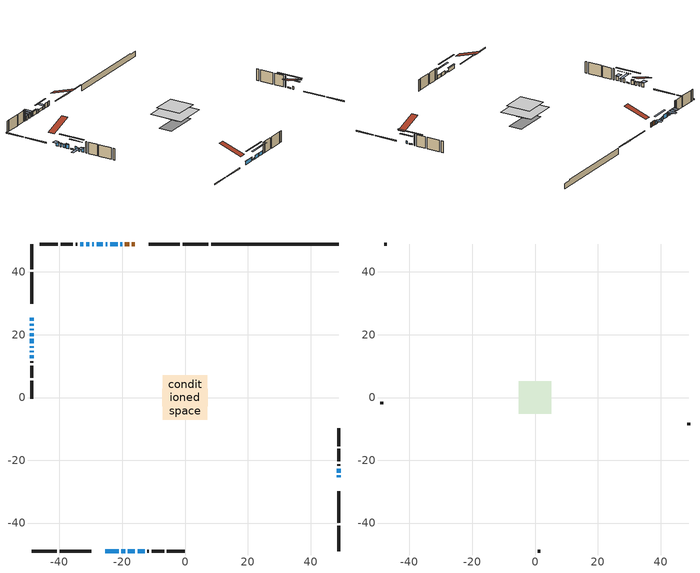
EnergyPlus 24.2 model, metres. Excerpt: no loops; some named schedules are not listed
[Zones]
conditioned space
 floor outside (Floor1 construction): -2.6,-2.6 -2.6,2.6 2.6,2.6 2.6,-2.6 z0.92
 floor adiabatic (AdiabaticFloorConstruction): -7.06,-7.06 -7.06,7.06 7.06,7.06 7.06,-7.06 z3.36
 floor foundation (Slab1 construction): -7.28,-2.86 -7.28,2.86 7.28,2.86 7.28,-2.86 z-1.67
 wall outside (RimJoist1 construction): 7.44,48.91 -0.67,48.91 / -48.91,-48.91 -40.79,-48.91 / -48.91,48.91 -48.91,40.79 / 48.91,-48.91 48.91,-40.79 z0.92:1.22
 wall outside (RimJoist2 construction): -1.6,48.91 -11.54,48.91 / -39.86,-48.91 -29.93,-48.91 / -48.91,39.86 -48.91,29.93 / 48.91,-39.86 48.91,-29.93 z0.92:1.22
 wall outside (AdiabaticWallConstruction 1): -16.08,48.91 -16.9,48.91 / -17.83,48.91 -19.13,48.91 z0.92:2.95
 wall outside (AdiabaticWallConstruction): -20.06,48.91 -20.57,48.91 z0.92:2.17; -48.91,25.39 -48.91,24.42 / -26.2,48.91 -28.14,48.91 / -48.91,20.54 -48.91,19.57 / -30.55,48.91 -31.52,48.91 / -32.45,48.91 -33.41,48.91 / -48.91,13.42 -48.91,12.45 z0.92:2.67; -25.39,-48.91 -21.17,-48.91 / -48.91,23.49 -48.91,22.9 / -18.17,-48.91 -15.93,-48.91 / -15.01,-48.91 -12.89,-48.91 z0.92:2.37; -21.5,48.91 -23.79,48.91 / -24.71,48.91 -25.27,48.91 z0.92:2.09; 48.91,-25.39 48.91,-24.83 z0.92:2.06; -29.06,48.91 -29.62,48.91 / -48.91,16.34 -48.91,15.78 z0.92:2.6; -48.91,21.98 -48.91,21.47 z0.92:2.32; -20.24,-48.91 -19.1,-48.91 z0.92:1.66; 48.91,-23.9 48.91,-22.63 z0.92:1.33; -48.91,18.64 -48.91,17.27 z0.92:1.38; -48.91,14.86 -48.91,14.35 z0.92:2.01
 wall outside (Wall1 construction): -34.34,48.91 -34.79,48.91 / -11.97,-48.91 -11.52,-48.91 / -48.91,11.52 -48.91,11.07 / 48.91,-21.7 48.91,-21.25 z0.92:5.8
 wall outside (Wall2 construction): -35.72,48.91 -39.64,48.91 / -10.59,-48.91 -6.67,-48.91 / -48.91,10.14 -48.91,6.22 / 48.91,-20.32 48.91,-16.4 z0.92:5.8
 wall outside (Wall3 construction): -40.57,48.91 -46.27,48.91 / -5.74,-48.91 -0.03,-48.91 / -48.91,5.3 -48.91,-0.41 / 48.91,-15.47 48.91,-9.77 z0.92:5.8
 wall foundation (FoundationWall1 construction): 8.37,48.91,-1.67 8.37,48.91,0.92 44.85,48.91,0.92 44.85,48.91,0.43 48.91,48.91,0.43 48.91,48.91,-1.67
 window (WindowConstruction 15): -20.06,48.91 -20.57,48.91 z0.92:2.16
 window (WindowConstruction 6): -48.91,25.39 -48.91,24.42 z0.92:2.67
 window (WindowConstruction 7): -25.39,-48.91 -21.17,-48.91 z0.92:2.37
 window (WindowConstruction 8): -21.5,48.91 -23.79,48.91 z0.92:2.09
 window (WindowConstruction 9): -24.72,48.91 -25.27,48.91 z0.92:2.09
 window (WindowConstruction 10): -26.2,48.91 -28.13,48.91 z0.92:2.67
 window (WindowConstruction 11): 48.91,-25.39 48.91,-24.83 z0.92:2.06
 window (WindowConstruction 12): -48.91,23.49 -48.91,22.91 z0.92:2.37
 window (WindowConstruction 16): -29.06,48.91 -29.62,48.91 z0.92:2.6
 window (WindowConstruction 13): -48.91,21.98 -48.91,21.47 z0.92:2.32
 window (WindowConstruction 14): -48.91,20.54 -48.91,19.57 z0.92:2.67
 window (WindowConstruction 18): -20.24,-48.91 -19.1,-48.91 z0.92:1.66
 window (WindowConstruction 19): 48.91,-23.9 48.91,-22.63 z0.92:1.33
 window (WindowConstruction 20): -48.91,18.64 -48.91,17.27 z0.92:1.38
 window (WindowConstruction 17): -48.91,16.34 -48.91,15.78 z0.92:2.6
 window (WindowConstruction): -18.17,-48.91 -15.93,-48.91 z0.92:2.37
 window (WindowConstruction 1): -15,-48.91 -12.9,-48.91 z0.92:2.37
 window (WindowConstruction 2): -30.55,48.91 -31.52,48.91 z0.92:2.67
 window (WindowConstruction 3): -32.45,48.91 -33.41,48.91 z0.92:2.67
 window (WindowConstruction 4): -48.91,14.86 -48.91,14.35 z0.92:2.01
 window (WindowConstruction 5): -48.91,13.42 -48.91,12.45 z0.92:2.67
 door (Door): -16.08,48.91 -16.9,48.91 z0.92:2.95
 door (Door 1): -17.83,48.91 -19.13,48.91 z0.92:2.95
 ceiling adiabatic (AdiabaticFloorConstruction): 7.06,-7.06 7.06,7.06 -7.06,7.06 -7.06,-7.06 z3.36
attic - vented
 floor to conditioned space (Floor2 construction Reversed): -5.24,-5.24 -5.24,5.24 5.24,5.24 5.24,-5.24 z5.8
 wall outside (Wall4 construction): -47.2,48.91 -47.98,48.91 / 0.9,-48.91 1.67,-48.91 / -48.91,-1.34 -48.91,-2.12 / 48.91,-8.84 48.91,-8.06 z0.92:5.8
 roof outside (Roof1 construction): -15.15,48.91,5.8 -15.15,38.71,9.2 -12.46,38.71,9.2 -12.46,48.91,5.8; -26.32,-48.91,5.8 -26.32,-38.71,9.2 -29,-38.71,9.2 -29,-48.91,5.8; -48.91,26.32,5.8 -38.71,26.32,9.2 -38.71,29,9.2 -48.91,29,5.8; 48.91,-26.32,5.8 38.71,-26.32,9.2 38.71,-29,9.2 48.91,-29,5.8
shading: -20.97,48.91 -19.66,48.91 -19.66,51.65 -20.97,51.65 z2.56; -48.91,24.15 -48.91,25.66 -50.95,25.66 -50.95,24.15 z2.94; -20.97,-48.91 -25.59,-48.91 -25.59,-49.32 -20.97,-49.32 z2.57; -26.43,48.91 -18.86,48.91 -18.86,49.32 -26.43,49.32 z4.73; -25.47,48.91 -24.51,48.91 -24.51,49.32 -25.47,49.32 z2.29; -28.34,48.91 -26,48.91 -26,49.32 -28.34,49.32 z2.87; 48.91,-22.19 48.91,-28.03 49.32,-28.03 49.32,-22.19 z4.7; -48.91,22.7 -48.91,23.69 -49.32,23.69 -49.32,22.7 z2.57; -30.02,48.91 -28.66,48.91 -28.66,52.57 -30.02,52.57 z3; -48.91,21.27 -48.91,22.18 -49.32,22.18 -49.32,21.27 z2.52; -48.91,19.37 -48.91,20.74 -49.32,20.74 -49.32,19.37 z2.87; -14.02,-48.91 -25.32,-48.91 -25.32,-49.32 -14.02,-49.32 z6.74; 48.91,-17.55 48.91,-28.98 49.32,-28.98 49.32,-17.55 z6.41; -48.91,12.19 -48.91,23.72 -49.32,23.72 -49.32,12.19 z6.46; -48.91,13.15 -48.91,18.98 -49.32,18.98 -49.32,13.15 z5.24; -13.29,-48.91 -20.81,-48.91 -20.81,-49.32 -13.29,-49.32 z5.01; -10.26,-48.91 -17.64,-48.91 -17.64,-49.32 -10.26,-49.32 z5.01; -31.79,48.91 -30.28,48.91 -30.28,50.95 -31.79,50.95 z2.94; -33.68,48.91 -32.18,48.91 -32.18,50.95 -33.68,50.95 z2.94; -48.91,14.08 -48.91,15.13 -54.09,15.13 -54.09,14.08 z2.28; -48.91,12.18 -48.91,13.69 -50.95,13.69 -50.95,12.18 z2.94
[Building]
Building 1: Terrain=Suburbs
[Site:Location]
Calgary Intl AP_AB: Latitude {deg}=51.11; Longitude {deg}=-114.02; Time Zone {hr}=-7; Elevation {m}=1084; Keep Site Location Information=Yes
[Site:GroundTemperature:Shallow]
0.326196, -1.55603, -1.70677, -0.813554, 2.7722, 6.34125, 9.43543, 11.3955, 11.562, 9.96783, 6.95256, 3.49299
[Site:WaterMainsTemperature]
Calculation Method=Schedule; Temperature Schedule=mains temperature schedule
[Material] Roughness=Rough; Thermal Absorptance=0.9
Name | Thickness {m} | Conductivity {W/m-K} | Density {kg/m3} | Specific Heat {J/kg-K} | Solar Absorptance | Visible Absorptance
asphalt or fiberglass shingles | 0.00635 | 0.162714 | 1121.4 | 1465.45 | 0.4 | 0.4
ceiling loosefill ins | 0.254 | 0.0480833 | 16.02 | 1046.75 | 0.7 | 0.7
ceiling stud and cavity | 0.1397 | 0.124158 | 65.682 | 1177.47 | 0.7 | 0.7
concrete 4.0 in. | 0.1016 | 1.803125 | 2242.8 | 837.4 | 0.7 | 0.7
concrete 8.0 in. | 0.2032 | 1.803125 | 2242.8 | 837.4 | 0.7 | 0.7
door material | 0.04445 | 0.053851 | 512.64 | 1214.23 | 0.7 | 0.7
exterior vertical ins | 0.0463172 | 0.029427 | 32.04 | 1214.23 | 0.7 | 0.7
floor covering | 0.0127 | 0.0433444 | 54.468 | 1339.84 | 0.6 | 0.6
floor rigid ins | 0.103632 | 0.029427 | 32.04 | 1214.23 | 0.7 | 0.7
floor rigid ins 1; wall rigid ins 1 | 0.512978 | 0.029427 | 32.04 | 1214.23 | 0.7 | 0.7
floor stud and cavity | 0.1397 | 0.164875 | 92.3553 | 1139.71 | 0.7 | 0.7
floor stud and cavity 1 | 0.1397 | 1.75129 | 37.0049 | 1207.88 | 0.7 | 0.7
furniture material conditioned space 1 | 0.1524 | 0.115458 | 640.8 | 1214.23 | 0.6 | 0.6
gypsum board | 0.0127 | 0.160291 | 801 | 837.4 | 0.6 | 0.6
gypsum board 1 | 0.0127 | 0.160291 | 801 | 837.4 | 0.7 | 0.7
osb sheathing 0.5 in. | 0.0127 | 0.115458 | 512.64 | 1214.23 | 0.7 | 0.7
osb sheathing 0.75 in. | 0.01905 | 0.115458 | 512.64 | 1214.23 | 0.7 | 0.7
osb sheathing 2.0 in. | 0.0508 | 0.115458 | 512.64 | 1214.23 | 0.7 | 0.7
rim joist rigid ins; wall rigid ins | 0.051816 | 0.029427 | 32.04 | 1214.23 | 0.7 | 0.7
rim joist stud and cavity | 0.0508 | 0.0451784 | 125.044 | 1163.47 | 0.6 | 0.6
rim joist stud and cavity 1 | 0.0508 | 0.0402607 | 125.044 | 1163.47 | 0.6 | 0.6
wall stud and cavity | 0.1397 | 0.762936 | 139.0536 | 1170.24 | 0.7 | 0.7
wall stud and cavity 1 | 0.1397 | 0.219778 | 139.0536 | 1170.24 | 0.7 | 0.7
wall stud and cavity 2 | 0.1397 | 0.213854 | 139.0536 | 1170.24 | 0.7 | 0.7
wall stud and cavity 3 | 0.0889 | 6.1454 | 50.32683 | 1063.81 | 0.6 | 0.6
wall stud and cavity 4 | 0.0889 | 0.380278 | 52.3479 | 1209.89 | 0.7 | 0.7
wall stud and cavity 5 | 0.0889 | 0.391764 | 83.0341 | 1211.67 | 0.7 | 0.7
wood siding | 0.0254 | 0.102417 | 544.68 | 1172.36 | 0.4 | 0.4
wood siding 1 | 0.00254 | 0.102417 | 544.68 | 1172.36 | 0.4 | 0.4
wood siding 2; wood siding 3; wood siding 4 | 0.0254 | 0.102417 | 544.68 | 1172.36 | 0.7 | 0.7
[WindowMaterial:SimpleGlazingSystem]
Name | U-Factor {W/m2-K} | Solar Heat Gain Coefficient
WindowMaterial | 2.15537 | 0.59
WindowMaterial 1 | 2.15991 | 0.58
WindowMaterial 10 | 2.27574 | 0.47
WindowMaterial 11 | 2.574973 | 0.56
WindowMaterial 12 | 2.2729 | 0.48
WindowMaterial 13 | 2.32628 | 0.43
WindowMaterial 14 | 2.76632 | 0.48
WindowMaterial 2 | 2.09916 | 0.62
WindowMaterial 3 | 2.20534 | 0.54
WindowMaterial 4 | 2.54204 | 0.26
WindowMaterial 5 | 2.075309 | 0.65
WindowMaterial 6 | 2.23316 | 0.52
WindowMaterial 7 | 2.3047 | 0.45
WindowMaterial 8 | 2.30697 | 0.44
WindowMaterial 9 | 2.14004 | 0.58
[Construction]
AdiabaticFloorConstruction: floor stud and cavity 1, floor rigid ins 1, osb sheathing 0.75 in., floor covering
AdiabaticWallConstruction: wood siding 3, wall rigid ins 1, wall stud and cavity 4, gypsum board
AdiabaticWallConstruction 1: wood siding 4, wall rigid ins 1, wall stud and cavity 4, gypsum board
Door; Door 1: door material
Floor1 construction: floor stud and cavity, floor rigid ins, osb sheathing 0.75 in., floor covering
Floor2 construction Reversed: gypsum board, ceiling stud and cavity, ceiling loosefill ins
FoundationWall1 construction: concrete 8.0 in., gypsum board 1
furniture construction conditioned space 1: furniture material conditioned space 1
PartitionWallConstruction: gypsum board, wall stud and cavity 5, gypsum board
RimJoist1 construction: wood siding 2, osb sheathing 2.0 in., rim joist stud and cavity
RimJoist2 construction: wood siding 2, rim joist rigid ins, osb sheathing 2.0 in., rim joist stud and cavity 1
Roof1 construction: asphalt or fiberglass shingles
Slab1 construction: concrete 4.0 in.
Wall1 construction: wood siding, wall rigid ins, osb sheathing 0.5 in., wall stud and cavity, gypsum board
Wall2 construction: wood siding, wall rigid ins, osb sheathing 0.5 in., wall stud and cavity 1, gypsum board
Wall3 construction: wood siding, wall rigid ins, osb sheathing 0.5 in., wall stud and cavity 2, gypsum board
Wall4 construction: wood siding 1, wall stud and cavity 3
WindowConstruction: WindowMaterial
WindowConstruction 1: WindowMaterial 1
WindowConstruction 10; WindowConstruction 14; WindowConstruction 2; WindowConstruction 6: WindowMaterial 2
WindowConstruction 11: WindowMaterial 8
WindowConstruction 12; WindowConstruction 16; WindowConstruction 17: WindowMaterial 9
WindowConstruction 13: WindowMaterial 10
WindowConstruction 15: WindowMaterial 11
WindowConstruction 18: WindowMaterial 12
WindowConstruction 19: WindowMaterial 13
WindowConstruction 20: WindowMaterial 14
WindowConstruction 3; WindowConstruction 5: WindowMaterial 3
WindowConstruction 4: WindowMaterial 4
WindowConstruction 7: WindowMaterial 5
WindowConstruction 8: WindowMaterial 6
WindowConstruction 9: WindowMaterial 7
[Zone] Multiplier=1; Part of Total Floor Area=Yes
Name | Volume {m3}
attic - vented | 60.4983
conditioned space | 701.8
[Space]
Name | Zone | Volume {m3}
attic - vented 1 | attic - vented | 60.4983
conditioned space 1 | conditioned space | 701.8
[ZoneInfiltration:EffectiveLeakageArea]
infil attic - vented 1: Zone or Space=attic - vented 1; Schedule=Always On Discrete; Effective Air Leakage Area {cm2}=3758.74; Stack Coefficient=0.000575513; Wind Coefficient=1.62087e-05
[ZoneMixing]
whole house fan mix: Zone or Space=attic - vented; Schedule=Always On Continuous; Design Flow Rate Calculation Method=Flow/Zone; Design Flow Rate {m3/s}=0; Source Zone or Space=conditioned space
[SurfaceProperty:ExposedFoundationPerimeter]
Slab1: Exposed Perimeter Calculation Method=TotalExposedPerimeter; Total Exposed Perimeter {m}=40.539
[InternalMass] Zone or ZoneList=conditioned space; Space or SpaceList=conditioned space 1
Name | Construction | Surface Area {m2}
furniture mass conditioned space 1 | furniture construction conditioned space 1 | 123.9
partition wall mass | PartitionWallConstruction | 309.75
[Lights]
interior lighting: Zone or ZoneList or Space or SpaceList=conditioned space 1; Schedule=interior lighting schedule; Design Level Calculation Method=LightingLevel; Lighting Level {W}=343.2; Return Air Fraction=0; Fraction Radiant=0.6; Fraction Visible=0.2; Fraction Replaceable=1
[People]
occupants: Zone or ZoneList or Space or SpaceList=conditioned space 1; Number of People Schedule=occupants schedule; Number of People Calculation Method=People; Number of People=3; Fraction Radiant=0.314171; Sensible Heat Fraction=0.56303; Activity Level Schedule=occupants activity schedule; Carbon Dioxide Generation Rate {m3/s-W}=0; Enable ASHRAE 55 Comfort Warnings=No; Mean Radiant Temperature Calculation Type=EnclosureAveraged
[ElectricEquipment] Zone or ZoneList or Space or SpaceList=conditioned space 1; Design Level Calculation Method=EquipmentLevel
Name | Schedule | Design Level {W} | Fraction Latent | Fraction Radiant | Fraction Lost
clothes dryer | clothes dryer schedule | 140.772 | 0.015 | 0.081 | 0.85
clothes washer | clothes washer schedule | 32.1985 | 0.03 | 0.162 | 0.7
cooking range | cooking range schedule | 215.147 | 0.08 | 0.432 | 0.2
dishwasher | dishwasher schedule | 66.8632 | 0.3 | 0.18 | 0.4
fridge | fridge schedule | 72.9452 | 0 | 0.6 | 0
mech vent bath fan 0 | mech vent bath fan 0 schedule | 50.2 | 0 | 0 | 1
mech vent bath fan 1 | mech vent bath fan 1 schedule | 50.2 | 0 | 0 | 1
mech vent house fan | mech vent house fan schedule | 0 | 0 | 0 | 1
mech vent house fan cfis | mech vent house fan cfis schedule | 0 | 0 | 0 | 0
mech vent range fan 0 | mech vent range fan 0 schedule | 57 | 0 | 0 | 1
misc plug loads | misc plug loads schedule | 494.7 | 0.045 | 0.513 | 0.1
whole house fan | Always On Discrete | 0 | 0 | 0 | 1
[OtherEquipment] Zone or ZoneList or Space or SpaceList=conditioned space 1; Design Level Calculation Method=EquipmentLevel
Name | Fuel Type | Schedule | Design Level {W} | Fraction Latent | Fraction Radiant | Fraction Lost
clothes dryer 1 | Electricity | clothes dryer schedule | 0 | 0.015 | 0.081 | 0.85
cooking range 1 | Electricity | cooking range schedule | 0 | 0.08 | 0.432 | 0.2
general water use latent | None | general water use schedule | 62.594 | 1 | 0 | 0
general water use sensible | None | general water use schedule | -61.6891 | 0 | 0.6 | 0
mech vent house fan latent load | None | Always On Discrete | 0 | 1 | 0 | 0
mech vent house fan sensible load | None | Always On Discrete | 0 | 0 | 0 | 0
water heater energy adjustment1 | NaturalGas | Always On Discrete | 0.01 | 0 | 0 | 1
[ZoneInfiltration:DesignFlowRate] Zone or ZoneList or Space or SpaceList=conditioned space 1; Schedule=Always On Discrete; Design Flow Rate Calculation Method=Flow/Zone; Design Flow Rate {m3/s}=0
infil flow; natural vent flow; whole house fan flow
[Foundation:Kiva]
Foundation Kiva 1: Initial Indoor Air Temperature {C}=18; Wall Height Above Grade {m}=0.920008; Wall Depth Below Slab {m}=0.2032; Custom Block Material Name 1=exterior vertical ins; Custom Block Depth 1 {m}=2.59001; Custom Block X Position 1 {m}=0.2159; Custom Block Z Position 1 {m}=0
[Foundation:Kiva:Settings]
Soil Conductivity {W/m-K}=0.849921; Soil Density {kg/m3}=1842.3; Soil Specific Heat {J/kg-K}=418.7; Ground Solar Absorptivity=0.9; Ground Thermal Absorptivity=0.9; Ground Surface Roughness {m}=0.03; Far-Field Width {m}=40; Deep-Ground Boundary Condition=ZeroFlux; Deep-Ground Depth {m}=40; Minimum Cell Dimension {m}=0.2; Maximum Cell Growth Coefficient=3; Simulation Timestep=Timestep
[Exterior:Lights]
exterior lighting: Schedule=exterior lighting schedule; Design Level {W}=75.6
[Schedule:Constant]
Name | Hourly Value
Always On Continuous; mech vent house fan schedule; mech vent house fan cfis schedule; Always On Discrete | 1
occupants activity schedule | 117.228
fridge schedule | 0
[Schedule:Week:Daily]
interior lighting schedule Week Rule - Jan1-Jan27: interior lighting schedule day, interior lighting schedule day, interior lighting schedule day, interior lighting schedule day, interior lighting schedule day, interior lighting schedule day, interior lighting schedule day, interior lighting schedule default day, interior lighting schedule default day, interior lighting schedule default day, interior lighting schedule default day, interior lighting schedule default day
interior lighting schedule Week Rule - Jan28-Feb3: interior lighting schedule day, interior lighting schedule day, interior lighting schedule day, interior lighting schedule day, interior lighting schedule day 1, interior lighting schedule day 1, interior lighting schedule day 1, interior lighting schedule default day, interior lighting schedule default day, interior lighting schedule default day, interior lighting schedule default day, interior lighting schedule default day
interior lighting schedule Week Rule - Feb4-Feb24: interior lighting schedule day 1, interior lighting schedule day 1, interior lighting schedule day 1, interior lighting schedule day 1, interior lighting schedule day 1, interior lighting schedule day 1, interior lighting schedule day 1, interior lighting schedule default day, interior lighting schedule default day, interior lighting schedule default day, interior lighting schedule default day, interior lighting schedule default day
interior lighting schedule Week Rule - Feb25-Mar3: interior lighting schedule day 1, interior lighting schedule day 1, interior lighting schedule day 1, interior lighting schedule day 1, interior lighting schedule day 2, interior lighting schedule day 2, interior lighting schedule day 2, interior lighting schedule default day, interior lighting schedule default day, interior lighting schedule default day, interior lighting schedule default day, interior lighting schedule default day
interior lighting schedule Week Rule - Mar4-Mar31: interior lighting schedule day 2, interior lighting schedule day 2, interior lighting schedule day 2, interior lighting schedule day 2, interior lighting schedule day 2, interior lighting schedule day 2, interior lighting schedule day 2, interior lighting schedule default day, interior lighting schedule default day, interior lighting schedule default day, interior lighting schedule default day, interior lighting schedule default day
interior lighting schedule Week Rule - Apr1-Apr28: interior lighting schedule day 3, interior lighting schedule day 3, interior lighting schedule day 3, interior lighting schedule day 3, interior lighting schedule day 3, interior lighting schedule day 3, interior lighting schedule day 3, interior lighting schedule default day, interior lighting schedule default day, interior lighting schedule default day, interior lighting schedule default day, interior lighting schedule default day
interior lighting schedule Week Rule - Apr29-May5: interior lighting schedule day 3, interior lighting schedule day 3, interior lighting schedule day 4, interior lighting schedule day 4, interior lighting schedule day 4, interior lighting schedule day 4, interior lighting schedule day 4, interior lighting schedule default day, interior lighting schedule default day, interior lighting schedule default day, interior lighting schedule default day, interior lighting schedule default day
interior lighting schedule Week Rule - May6-May26: interior lighting schedule day 4, interior lighting schedule day 4, interior lighting schedule day 4, interior lighting schedule day 4, interior lighting schedule day 4, interior lighting schedule day 4, interior lighting schedule day 4, interior lighting schedule default day, interior lighting schedule default day, interior lighting schedule default day, interior lighting schedule default day, interior lighting schedule default day
interior lighting schedule Week Rule - May27-Jun2: interior lighting schedule day 4, interior lighting schedule day 4, interior lighting schedule day 4, interior lighting schedule day 4, interior lighting schedule day 4, interior lighting schedule day 5, interior lighting schedule day 5, interior lighting schedule default day, interior lighting schedule default day, interior lighting schedule default day, interior lighting schedule default day, interior lighting schedule default day
interior lighting schedule Week Rule - Jun3-Jun30: interior lighting schedule day 5, interior lighting schedule day 5, interior lighting schedule day 5, interior lighting schedule day 5, interior lighting schedule day 5, interior lighting schedule day 5, interior lighting schedule day 5, interior lighting schedule default day, interior lighting schedule default day, interior lighting schedule default day, interior lighting schedule default day, interior lighting schedule default day
interior lighting schedule Week Rule - Jul1-Jul28: interior lighting schedule day 6, interior lighting schedule day 6, interior lighting schedule day 6, interior lighting schedule day 6, interior lighting schedule day 6, interior lighting schedule day 6, interior lighting schedule day 6, interior lighting schedule default day, interior lighting schedule default day, interior lighting schedule default day, interior lighting schedule default day, interior lighting schedule default day
interior lighting schedule Week Rule - Jul29-Aug4: interior lighting schedule day 6, interior lighting schedule day 6, interior lighting schedule day 6, interior lighting schedule day 7, interior lighting schedule day 7, interior lighting schedule day 7, interior lighting schedule day 7, interior lighting schedule default day, interior lighting schedule default day, interior lighting schedule default day, interior lighting schedule default day, interior lighting schedule default day
interior lighting schedule Week Rule - Aug5-Aug25: interior lighting schedule day 7, interior lighting schedule day 7, interior lighting schedule day 7, interior lighting schedule day 7, interior lighting schedule day 7, interior lighting schedule day 7, interior lighting schedule day 7, interior lighting schedule default day, interior lighting schedule default day, interior lighting schedule default day, interior lighting schedule default day, interior lighting schedule default day
interior lighting schedule Week Rule - Aug26-Sep1: interior lighting schedule day 7, interior lighting schedule day 7, interior lighting schedule day 7, interior lighting schedule day 7, interior lighting schedule day 7, interior lighting schedule day 7, interior lighting schedule day 8, interior lighting schedule default day, interior lighting schedule default day, interior lighting schedule default day, interior lighting schedule default day, interior lighting schedule default day
interior lighting schedule Week Rule - Sep2-Sep29: interior lighting schedule day 8, interior lighting schedule day 8, interior lighting schedule day 8, interior lighting schedule day 8, interior lighting schedule day 8, interior lighting schedule day 8, interior lighting schedule day 8, interior lighting schedule default day, interior lighting schedule default day, interior lighting schedule default day, interior lighting schedule default day, interior lighting schedule default day
interior lighting schedule Week Rule - Sep30-Oct6: interior lighting schedule day 8, interior lighting schedule day 9, interior lighting schedule day 9, interior lighting schedule day 9, interior lighting schedule day 9, interior lighting schedule day 9, interior lighting schedule day 9, interior lighting schedule default day, interior lighting schedule default day, interior lighting schedule default day, interior lighting schedule default day, interior lighting schedule default day
interior lighting schedule Week Rule - Oct7-Oct27: interior lighting schedule day 9, interior lighting schedule day 9, interior lighting schedule day 9, interior lighting schedule day 9, interior lighting schedule day 9, interior lighting schedule day 9, interior lighting schedule day 9, interior lighting schedule default day, interior lighting schedule default day, interior lighting schedule default day, interior lighting schedule default day, interior lighting schedule default day
interior lighting schedule Week Rule - Oct28-Nov3: interior lighting schedule day 9, interior lighting schedule day 9, interior lighting schedule day 9, interior lighting schedule day 9, interior lighting schedule day 10, interior lighting schedule day 10, interior lighting schedule day 10, interior lighting schedule default day, interior lighting schedule default day, interior lighting schedule default day, interior lighting schedule default day, interior lighting schedule default day
interior lighting schedule Week Rule - Nov4-Nov24: interior lighting schedule day 10, interior lighting schedule day 10, interior lighting schedule day 10, interior lighting schedule day 10, interior lighting schedule day 10, interior lighting schedule day 10, interior lighting schedule day 10, interior lighting schedule default day, interior lighting schedule default day, interior lighting schedule default day, interior lighting schedule default day, interior lighting schedule default day
interior lighting schedule Week Rule - Nov25-Dec1: interior lighting schedule day 10, interior lighting schedule day 10, interior lighting schedule day 10, interior lighting schedule day 10, interior lighting schedule day 10, interior lighting schedule day 10, interior lighting schedule day 11, interior lighting schedule default day, interior lighting schedule default day, interior lighting schedule default day, interior lighting schedule default day, interior lighting schedule default day
interior lighting schedule Week Rule - Dec2-Dec31: interior lighting schedule day 11, interior lighting schedule day 11, interior lighting schedule day 11, interior lighting schedule day 11, interior lighting schedule day 11, interior lighting schedule day 11, interior lighting schedule day 11, interior lighting schedule default day, interior lighting schedule default day, interior lighting schedule default day, interior lighting schedule default day, interior lighting schedule default day
occupants schedule Week Rule - Jan1-Dec31: occupants schedule day, occupants schedule day, occupants schedule day, occupants schedule day, occupants schedule day, occupants schedule day, occupants schedule day, occupants schedule default day, occupants schedule default day, occupants schedule default day, occupants schedule default day, occupants schedule default day
clothes dryer schedule Week Rule - Jan1-Dec31: clothes dryer schedule day, clothes dryer schedule day, clothes dryer schedule day, clothes dryer schedule day, clothes dryer schedule day, clothes dryer schedule day, clothes dryer schedule day, clothes dryer schedule default day, clothes dryer schedule default day, clothes dryer schedule default day, clothes dryer schedule default day, clothes dryer schedule default day
clothes washer schedule Week Rule - Jan1-Dec31: clothes washer schedule day, clothes washer schedule day, clothes washer schedule day, clothes washer schedule day, clothes washer schedule day, clothes washer schedule day, clothes washer schedule day, clothes washer schedule default day, clothes washer schedule default day, clothes washer schedule default day, clothes washer schedule default day, clothes washer schedule default day
cooking range schedule Week Rule - Jan1-Dec31: cooking range schedule day, cooking range schedule day, cooking range schedule day, cooking range schedule day, cooking range schedule day, cooking range schedule day, cooking range schedule day, cooking range schedule default day, cooking range schedule default day, cooking range schedule default day, cooking range schedule default day, cooking range schedule default day
dishwasher schedule Week Rule - Jan1-Dec31: dishwasher schedule day, dishwasher schedule day, dishwasher schedule day, dishwasher schedule day, dishwasher schedule day, dishwasher schedule day, dishwasher schedule day, dishwasher schedule default day, dishwasher schedule default day, dishwasher schedule default day, dishwasher schedule default day, dishwasher schedule default day
mech vent bath fan 0 schedule Week Rule - Jan1-Dec31: mech vent bath fan 0 schedule day, mech vent bath fan 0 schedule day, mech vent bath fan 0 schedule day, mech vent bath fan 0 schedule day, mech vent bath fan 0 schedule day, mech vent bath fan 0 schedule day, mech vent bath fan 0 schedule day, mech vent bath fan 0 schedule default day, mech vent bath fan 0 schedule default day, mech vent bath fan 0 schedule default day, mech vent bath fan 0 schedule default day, mech vent bath fan 0 schedule default day
mech vent bath fan 1 schedule Week Rule - Jan1-Dec31: mech vent bath fan 1 schedule day, mech vent bath fan 1 schedule day, mech vent bath fan 1 schedule day, mech vent bath fan 1 schedule day, mech vent bath fan 1 schedule day, mech vent bath fan 1 schedule day, mech vent bath fan 1 schedule day, mech vent bath fan 1 schedule default day, mech vent bath fan 1 schedule default day, mech vent bath fan 1 schedule default day, mech vent bath fan 1 schedule default day, mech vent bath fan 1 schedule default day
mech vent range fan 0 schedule Week Rule - Jan1-Dec31: mech vent range fan 0 schedule day, mech vent range fan 0 schedule day, mech vent range fan 0 schedule day, mech vent range fan 0 schedule day, mech vent range fan 0 schedule day, mech vent range fan 0 schedule day, mech vent range fan 0 schedule day, mech vent range fan 0 schedule default day, mech vent range fan 0 schedule default day, mech vent range fan 0 schedule default day, mech vent range fan 0 schedule default day, mech vent range fan 0 schedule default day
misc plug loads schedule Week Rule - Jan1-Dec31: misc plug loads schedule day, misc plug loads schedule day, misc plug loads schedule day, misc plug loads schedule day, misc plug loads schedule day, misc plug loads schedule day, misc plug loads schedule day, misc plug loads schedule default day, misc plug loads schedule default day, misc plug loads schedule default day, misc plug loads schedule default day, misc plug loads schedule default day
general water use schedule Week Rule - Jan1-Dec31: general water use schedule day, general water use schedule day, general water use schedule day, general water use schedule day, general water use schedule day, general water use schedule day, general water use schedule day, general water use schedule default day, general water use schedule default day, general water use schedule default day, general water use schedule default day, general water use schedule default day
exterior lighting schedule Week Rule - Jan1-Jan27: exterior lighting schedule day, exterior lighting schedule day, exterior lighting schedule day, exterior lighting schedule day, exterior lighting schedule day, exterior lighting schedule day, exterior lighting schedule day, exterior lighting schedule default day, exterior lighting schedule default day, exterior lighting schedule default day, exterior lighting schedule default day, exterior lighting schedule default day
exterior lighting schedule Week Rule - Jan28-Feb3: exterior lighting schedule day, exterior lighting schedule day, exterior lighting schedule day, exterior lighting schedule day, exterior lighting schedule day 1, exterior lighting schedule day 1, exterior lighting schedule day 1, exterior lighting schedule default day, exterior lighting schedule default day, exterior lighting schedule default day, exterior lighting schedule default day, exterior lighting schedule default day
exterior lighting schedule Week Rule - Feb4-Feb24: exterior lighting schedule day 1, exterior lighting schedule day 1, exterior lighting schedule day 1, exterior lighting schedule day 1, exterior lighting schedule day 1, exterior lighting schedule day 1, exterior lighting schedule day 1, exterior lighting schedule default day, exterior lighting schedule default day, exterior lighting schedule default day, exterior lighting schedule default day, exterior lighting schedule default day
exterior lighting schedule Week Rule - Feb25-Mar3: exterior lighting schedule day 1, exterior lighting schedule day 1, exterior lighting schedule day 1, exterior lighting schedule day 1, exterior lighting schedule day 2, exterior lighting schedule day 2, exterior lighting schedule day 2, exterior lighting schedule default day, exterior lighting schedule default day, exterior lighting schedule default day, exterior lighting schedule default day, exterior lighting schedule default day
exterior lighting schedule Week Rule - Mar4-Mar31: exterior lighting schedule day 2, exterior lighting schedule day 2, exterior lighting schedule day 2, exterior lighting schedule day 2, exterior lighting schedule day 2, exterior lighting schedule day 2, exterior lighting schedule day 2, exterior lighting schedule default day, exterior lighting schedule default day, exterior lighting schedule default day, exterior lighting schedule default day, exterior lighting schedule default day
exterior lighting schedule Week Rule - Apr1-Apr28: exterior lighting schedule day 3, exterior lighting schedule day 3, exterior lighting schedule day 3, exterior lighting schedule day 3, exterior lighting schedule day 3, exterior lighting schedule day 3, exterior lighting schedule day 3, exterior lighting schedule default day, exterior lighting schedule default day, exterior lighting schedule default day, exterior lighting schedule default day, exterior lighting schedule default day
[Schedule:Year]
interior lighting schedule: interior lighting schedule Week Rule - Jan1-Jan27, 1, 1, 1, 27, interior lighting schedule Week Rule - Jan28-Feb3, 1, 28, 2, 3, interior lighting schedule Week Rule - Feb4-Feb24, 2, 4, 2, 24, interior lighting schedule Week Rule - Feb25-Mar3, 2, 25, 3, 3, interior lighting schedule Week Rule - Mar4-Mar31, 3, 4, 3, 31, interior lighting schedule Week Rule - Apr1-Apr28, 4, 1, 4, 28, interior lighting schedule Week Rule - Apr29-May5, 4, 29, 5, 5, interior lighting schedule Week Rule - May6-May26, 5, 6, 5, 26, interior lighting schedule Week Rule - May27-Jun2, 5, 27, 6, 2, interior lighting schedule Week Rule - Jun3-Jun30, 6, 3, 6, 30, interior lighting schedule Week Rule - Jul1-Jul28, 7, 1, 7, 28, interior lighting schedule Week Rule - Jul29-Aug4, 7, 29, 8, 4, interior lighting schedule Week Rule - Aug5-Aug25, 8, 5, 8, 25, interior lighting schedule Week Rule - Aug26-Sep1, 8, 26, 9, 1, interior lighting schedule Week Rule - Sep2-Sep29, 9, 2, 9, 29, interior lighting schedule Week Rule - Sep30-Oct6, 9, 30, 10, 6, interior lighting schedule Week Rule - Oct7-Oct27, 10, 7, 10, 27, interior lighting schedule Week Rule - Oct28-Nov3, 10, 28, 11, 3, interior lighting schedule Week Rule - Nov4-Nov24, 11, 4, 11, 24, interior lighting schedule Week Rule - Nov25-Dec1, 11, 25, 12, 1, interior lighting schedule Week Rule - Dec2-Dec31, 12, 2, 12, 31
occupants schedule: occupants schedule Week Rule - Jan1-Dec31, 1, 1, 12, 31
clothes dryer schedule: clothes dryer schedule Week Rule - Jan1-Dec31, 1, 1, 12, 31
clothes washer schedule: clothes washer schedule Week Rule - Jan1-Dec31, 1, 1, 12, 31
cooking range schedule: cooking range schedule Week Rule - Jan1-Dec31, 1, 1, 12, 31
dishwasher schedule: dishwasher schedule Week Rule - Jan1-Dec31, 1, 1, 12, 31
mech vent bath fan 0 schedule: mech vent bath fan 0 schedule Week Rule - Jan1-Dec31, 1, 1, 12, 31
mech vent bath fan 1 schedule: mech vent bath fan 1 schedule Week Rule - Jan1-Dec31, 1, 1, 12, 31
mech vent range fan 0 schedule: mech vent range fan 0 schedule Week Rule - Jan1-Dec31, 1, 1, 12, 31
misc plug loads schedule: misc plug loads schedule Week Rule - Jan1-Dec31, 1, 1, 12, 31
general water use schedule: general water use schedule Week Rule - Jan1-Dec31, 1, 1, 12, 31
exterior lighting schedule: exterior lighting schedule Week Rule - Jan1-Jan27, 1, 1, 1, 27, exterior lighting schedule Week Rule - Jan28-Feb3, 1, 28, 2, 3, exterior lighting schedule Week Rule - Feb4-Feb24, 2, 4, 2, 24, exterior lighting schedule Week Rule - Feb25-Mar3, 2, 25, 3, 3, exterior lighting schedule Week Rule - Mar4-Mar31, 3, 4, 3, 31, exterior lighting schedule Week Rule - Apr1-Apr28, 4, 1, 4, 28, exterior lighting schedule Week Rule - Apr29-May5, 4, 29, 5, 5, exterior lighting schedule Week Rule - May6-May26, 5, 6, 5, 26, exterior lighting schedule Week Rule - May27-Jun2, 5, 27, 6, 2, exterior lighting schedule Week Rule - Jun3-Jun30, 6, 3, 6, 30, exterior lighting schedule Week Rule - Jul1-Jul28, 7, 1, 7, 28, exterior lighting schedule Week Rule - Jul29-Aug4, 7, 29, 8, 4, exterior lighting schedule Week Rule - Aug5-Aug25, 8, 5, 8, 25, exterior lighting schedule Week Rule - Aug26-Sep1, 8, 26, 9, 1, exterior lighting schedule Week Rule - Sep2-Sep29, 9, 2, 9, 29, exterior lighting schedule Week Rule - Sep30-Oct6, 9, 30, 10, 6, exterior lighting schedule Week Rule - Oct7-Oct27, 10, 7, 10, 27, exterior lighting schedule Week Rule - Oct28-Nov3, 10, 28, 11, 3, exterior lighting schedule Week Rule - Nov4-Nov24, 11, 4, 11, 24, exterior lighting schedule Week Rule - Nov25-Dec1, 11, 25, 12, 1, exterior lighting schedule Week Rule - Dec2-Dec31, 12, 2, 12, 31
[Schedule:Compact]
mains temperature schedule: Through: 01/01, For: AllDays, Until: 24:00, 5.30611, Through: 01/02, For: AllDays, Until: 24:00, 5.24556, Through: 01/03, For: AllDays, Until: 24:00, 5.18611, Through: 01/04, For: AllDays, Until: 24:00, 5.12778, Through: 01/05, For: AllDays, Until: 24:00, 5.07, Through: 01/06, For: AllDays, Until: 24:00, 5.01278, Through: 01/07, For: AllDays, Until: 24:00, 4.95722, Through: 01/08, For: AllDays, Until: 24:00, 4.90222, Through: 01/09, For: AllDays, Until: 24:00, 4.84778, Through: 01/10, For: AllDays, Until: 24:00, 4.795, Through: 01/11, For: AllDays, Until: 24:00, 4.74278, Through: 01/12, For: AllDays, Until: 24:00, 4.69167, Through: 01/13, For: AllDays, Until: 24:00, 4.64111, Through: 01/14, For: AllDays, Until: 24:00, 4.59222, Through: 01/15, For: AllDays, Until: 24:00, 4.54389, Through: 01/16, For: AllDays, Until: 24:00, 4.49722, Through: 01/17, For: AllDays, Until: 24:00, 4.45111, Through: 01/18, For: AllDays, Until: 24:00, 4.40611, Through: 01/19, For: AllDays, Until: 24:00, 4.36222, Through: 01/20, For: AllDays, Until: 24:00, 4.32, Through: 01/21, For: AllDays, Until: 24:00, 4.27833, Through: 01/22, For: AllDays, Until: 24:00, 4.23778, Through: 01/23, For: AllDays, Until: 24:00, 4.19833, Through: 01/24, For: AllDays, Until: 24:00, 4.16056, Through: 01/25, For: AllDays, Until: 24:00, 4.12333, Through: 01/26, For: AllDays, Until: 24:00, 4.08778, Through: 01/27, For: AllDays, Until: 24:00, 4.05278, Through: 01/28, For: AllDays, Until: 24:00, 4.01944, Through: 01/29, For: AllDays, Until: 24:00, 3.98722, Through: 01/30, For: AllDays, Until: 24:00, 3.95611, Through: 01/31, For: AllDays, Until: 24:00, 3.92667, Through: 02/01, For: AllDays, Until: 24:00, 3.89778, Through: 02/02, For: AllDays, Until: 24:00, 3.87056, Through: 02/03, For: AllDays, Until: 24:00, 3.84444, Through: 02/04, For: AllDays, Until: 24:00, 3.82, Through: 02/05, For: AllDays, Until: 24:00, 3.79611, Through: 02/06, For: AllDays, Until: 24:00, 3.77389, Through: 02/07, For: AllDays, Until: 24:00, 3.75333, Through: 02/08, For: AllDays, Until: 24:00, 3.73333, Through: 02/09, For: AllDays, Until: 24:00, 3.715, Through: 02/10, For: AllDays, Until: 24:00, 3.69778, Through: 02/11, For: AllDays, Until: 24:00, 3.68222, Through: 02/12, For: AllDays, Until: 24:00, 3.66778, Through: 02/13, For: AllDays, Until: 24:00, 3.65444, Through: 02/14, For: AllDays, Until: 24:00, 3.64278, Through: 02/15, For: AllDays, Until: 24:00, 3.63222, Through: 02/16, For: AllDays, Until: 24:00, 3.62278, Through: 02/17, For: AllDays, Until: 24:00, 3.615, Through: 02/18, For: AllDays, Until: 24:00, 3.60833, Through: 02/19, For: AllDays, Until: 24:00, 3.60333, Through: 02/20, For: AllDays, Until: 24:00, 3.59944, Through: 02/21, For: AllDays, Until: 24:00, 3.59667, Through: 02/22, For: AllDays, Until: 24:00, 3.59556, Through: 02/23, For: AllDays, Until: 24:00, 3.59556, Through: 02/24, For: AllDays, Until: 24:00, 3.59722, Through: 02/25, For: AllDays, Until: 24:00, 3.6, Through: 02/26, For: AllDays, Until: 24:00, 3.60389, Through: 02/27, For: AllDays, Until: 24:00, 3.60944, Through: 02/28, For: AllDays, Until: 24:00, 3.61611, Through: 03/01, For: AllDays, Until: 24:00, 3.62444, Through: 03/02, For: AllDays, Until: 24:00, 3.63333, Through: 03/03, For: AllDays, Until: 24:00, 3.64444, Through: 03/04, For: AllDays, Until: 24:00, 3.65611, Through: 03/05, For: AllDays, Until: 24:00, 3.67, Through: 03/06, For: AllDays, Until: 24:00, 3.68444, Through: 03/07, For: AllDays, Until: 24:00, 3.70056, Through: 03/08, For: AllDays, Until: 24:00, 3.71778, Through: 03/09, For: AllDays, Until: 24:00, 3.73611, Through: 03/10, For: AllDays, Until: 24:00, 3.75611, Through: 03/11, For: AllDays, Until: 24:00, 3.77722, Through: 03/12, For: AllDays, Until: 24:00, 3.79944, Through: 03/13, For: AllDays, Until: 24:00, 3.82333, Through: 03/14, For: AllDays, Until: 24:00, 3.84833, Through: 03/15, For: AllDays, Until: 24:00, 3.87444, Through: 03/16, For: AllDays, Until: 24:00, 3.90222, Through: 03/17, For: AllDays, Until: 24:00, 3.93056, Through: 03/18, For: AllDays, Until: 24:00, 3.96056, Through: 03/19, For: AllDays, Until: 24:00, 3.99167, Through: 03/20, For: AllDays, Until: 24:00, 4.02444, Through: 03/21, For: AllDays, Until: 24:00, 4.05778, Through: 03/22, For: AllDays, Until: 24:00, 4.09278, Through: 03/23, For: AllDays, Until: 24:00, 4.12833, Through: 03/24, For: AllDays, Until: 24:00, 4.16556, Through: 03/25, For: AllDays, Until: 24:00, 4.20389, Through: 03/26, For: AllDays, Until: 24:00, 4.24333, Through: 03/27, For: AllDays, Until: 24:00, 4.28389, Through: 03/28, For: AllDays, Until: 24:00, 4.32611, Through: 03/29, For: AllDays, Until: 24:00, 4.36889, Through: 03/30, For: AllDays, Until: 24:00, 4.41278, Through: 03/31, For: AllDays, Until: 24:00, 4.45778, Through: 04/01, For: AllDays, Until: 24:00, 4.50389, Through: 04/02, For: AllDays, Until: 24:00, 4.55111, Through: 04/03, For: AllDays, Until: 24:00, 4.59944, Through: 04/04, For: AllDays, Until: 24:00, 4.64833, Through: 04/05, For: AllDays, Until: 24:00, 4.69889, Through: 04/06, For: AllDays, Until: 24:00, 4.75, Through: 04/07, For: AllDays, Until: 24:00, 4.80222, Through: 04/08, For: AllDays, Until: 24:00, 4.85556, Through: 04/09, For: AllDays, Until: 24:00, 4.91, Through: 04/10, For: AllDays, Until: 24:00, 4.965, Through: 04/11, For: AllDays, Until: 24:00, 5.02111, Through: 04/12, For: AllDays, Until: 24:00, 5.07833, Through: 04/13, For: AllDays, Until: 24:00, 5.13611, Through: 04/14, For: AllDays, Until: 24:00, 5.195, Through: 04/15, For: AllDays, Until: 24:00, 5.25444, Through: 04/16, For: AllDays, Until: 24:00, 5.315, Through: 04/17, For: AllDays, Until: 24:00, 5.37611, Through: 04/18, For: AllDays, Until: 24:00, 5.43833, Through: 04/19, For: AllDays, Until: 24:00, 5.50111, Through: 04/20, For: AllDays, Until: 24:00, 5.565, Through: 04/21, For: AllDays, Until: 24:00, 5.62944, Through: 04/22, For: AllDays, Until: 24:00, 5.69444, Through: 04/23, For: AllDays, Until: 24:00, 5.76, Through: 04/24, For: AllDays, Until: 24:00, 5.82667, Through: 04/25, For: AllDays, Until: 24:00, 5.89389, Through: 04/26, For: AllDays, Until: 24:00, 5.96167, Through: 04/27, For: AllDays, Until: 24:00, 6.03056, Through: 04/28, For: AllDays, Until: 24:00, 6.09944, Through: 04/29, For: AllDays, Until: 24:00, 6.16944, Through: 04/30, For: AllDays, Until: 24:00, 6.23944, Through: 05/01, For: AllDays, Until: 24:00, 6.31056, Through: 05/02, For: AllDays, Until: 24:00, 6.38167, Through: 05/03, For: AllDays, Until: 24:00, 6.45333, Through: 05/04, For: AllDays, Until: 24:00, 6.52611, Through: 05/05, For: AllDays, Until: 24:00, 6.59889, Through: 05/06, For: AllDays, Until: 24:00, 6.67167, Through: 05/07, For: AllDays, Until: 24:00, 6.74556, Through: 05/08, For: AllDays, Until: 24:00, 6.81944, Through: 05/09, For: AllDays, Until: 24:00, 6.89389, Through: 05/10, For: AllDays, Until: 24:00, 6.96889, Through: 05/11, For: AllDays, Until: 24:00, 7.04389, Through: 05/12, For: AllDays, Until: 24:00, 7.11944, Through: 05/13, For: AllDays, Until: 24:00, 7.195, Through: 05/14, For: AllDays, Until: 24:00, 7.27111, Through: 05/15, For: AllDays, Until: 24:00, 7.34722, Through: 05/16, For: AllDays, Until: 24:00, 7.42389, Through: 05/17, For: AllDays, Until: 24:00, 7.50056, Through: 05/18, For: AllDays, Until: 24:00, 7.57722, Through: 05/19, For: AllDays, Until: 24:00, 7.65444, Through: 05/20, For: AllDays, Until: 24:00, 7.73167, Through: 05/21, For: AllDays, Until: 24:00, 7.80889, Through: 05/22, For: AllDays, Until: 24:00, 7.88611, Through: 05/23, For: AllDays, Until: 24:00, 7.96333, Through: 05/24, For: AllDays, Until: 24:00, 8.04111, Through: 05/25, For: AllDays, Until: 24:00, 8.11833, Through: 05/26, For: AllDays, Until: 24:00, 8.19611, Through: 05/27, For: AllDays, Until: 24:00, 8.27333, Through: 05/28, For: AllDays, Until: 24:00, 8.35056, Through: 05/29, For: AllDays, Until: 24:00, 8.42778, Through: 05/30, For: AllDays, Until: 24:00, 8.505, Through: 05/31, For: AllDays, Until: 24:00, 8.58222, Through: 06/01, For: AllDays, Until: 24:00, 8.65889, Through: 06/02, For: AllDays, Until: 24:00, 8.73556, Through: 06/03, For: AllDays, Until: 24:00, 8.81222, Through: 06/04, For: AllDays, Until: 24:00, 8.88889, Through: 06/05, For: AllDays, Until: 24:00, 8.965, Through: 06/06, For: AllDays, Until: 24:00, 9.04056, Through: 06/07, For: AllDays, Until: 24:00, 9.11611, Through: 06/08, For: AllDays, Until: 24:00, 9.19167, Through: 06/09, For: AllDays, Until: 24:00, 9.26667, Through: 06/10, For: AllDays, Until: 24:00, 9.34111, Through: 06/11, For: AllDays, Until: 24:00, 9.41556, Through: 06/12, For: AllDays, Until: 24:00, 9.48889, Through: 06/13, For: AllDays, Until: 24:00, 9.56278, Through: 06/14, For: AllDays, Until: 24:00, 9.63556, Through: 06/15, For: AllDays, Until: 24:00, 9.70833, Through: 06/16, For: AllDays, Until: 24:00, 9.78, Through: 06/17, For: AllDays, Until: 24:00, 9.85167, Through: 06/18, For: AllDays, Until: 24:00, 9.92278, Through: 06/19, For: AllDays, Until: 24:00, 9.99333, Through: 06/20, For: AllDays, Until: 24:00, 10.0633, Through: 06/21, For: AllDays, Until: 24:00, 10.1328, Through: 06/22, For: AllDays, Until: 24:00, 10.2011, Through: 06/23, For: AllDays, Until: 24:00, 10.2694, Through: 06/24, For: AllDays, Until: 24:00, 10.3367, Through: 06/25, For: AllDays, Until: 24:00, 10.4039, Through: 06/26, For: AllDays, Until: 24:00, 10.47, Through: 06/27, For: AllDays, Until: 24:00, 10.5356, Through: 06/28, For: AllDays, Until: 24:00, 10.6, Through: 06/29, For: AllDays, Until: 24:00, 10.6639, Through: 06/30, For: AllDays, Until: 24:00, 10.7272, Through: 07/01, For: AllDays, Until: 24:00, 10.7894, Through: 07/02, For: AllDays, Until: 24:00, 10.8511, Through: 07/03, For: AllDays, Until: 24:00, 10.9122, Through: 07/04, For: AllDays, Until: 24:00, 10.9722, Through: 07/05, For: AllDays, Until: 24:00, 11.0311, Through: 07/06, For: AllDays, Until: 24:00, 11.0894, Through: 07/07, For: AllDays, Until: 24:00, 11.1467, Through: 07/08, For: AllDays, Until: 24:00, 11.2033, Through: 07/09, For: AllDays, Until: 24:00, 11.2589, Through: 07/10, For: AllDays, Until: 24:00, 11.3133, Through: 07/11, For: AllDays, Until: 24:00, 11.3672, Through: 07/12, For: AllDays, Until: 24:00, 11.42, Through: 07/13, For: AllDays, Until: 24:00, 11.4717, Through: 07/14, For: AllDays, Until: 24:00, 11.5222, Through: 07/15, For: AllDays, Until: 24:00, 11.5717, Through: 07/16, For: AllDays, Until: 24:00, 11.6206, Through: 07/17, For: AllDays, Until: 24:00, 11.6683, Through: 07/18, For: AllDays, Until: 24:00, 11.715, Through: 07/19, For: AllDays, Until: 24:00, 11.76, Through: 07/20, For: AllDays, Until: 24:00, 11.8044, Through: 07/21, For: AllDays, Until: 24:00, 11.8478, Through: 07/22, For: AllDays, Until: 24:00, 11.89, Through: 07/23, For: AllDays, Until: 24:00, 11.9311, Through: 07/24, For: AllDays, Until: 24:00, 11.9711, Through: 07/25, For: AllDays, Until: 24:00, 12.01, Through: 07/26, For: AllDays, Until: 24:00, 12.0478, Through: 07/27, For: AllDays, Until: 24:00, 12.0839, Through: 07/28, For: AllDays, Until: 24:00, 12.1194, Through: 07/29, For: AllDays, Until: 24:00, 12.1533, Through: 07/30, For: AllDays, Until: 24:00, 12.1861, Through: 07/31, For: AllDays, Until: 24:00, 12.2178, Through: 08/01, For: AllDays, Until: 24:00, 12.2483, Through: 08/02, For: AllDays, Until: 24:00, 12.2778, Through: 08/03, For: AllDays, Until: 24:00, 12.3056, Through: 08/04, For: AllDays, Until: 24:00, 12.3322, Through: 08/05, For: AllDays, Until: 24:00, 12.3578, Through: 08/06, For: AllDays, Until: 24:00, 12.3822, Through: 08/07, For: AllDays, Until: 24:00, 12.405, Through: 08/08, For: AllDays, Until: 24:00, 12.4267, Through: 08/09, For: AllDays, Until: 24:00, 12.4472, Through: 08/10, For: AllDays, Until: 24:00, 12.4661, Through: 08/11, For: AllDays, Until: 24:00, 12.4839, Through: 08/12, For: AllDays, Until: 24:00, 12.5006, Through: 08/13, For: AllDays, Until: 24:00, 12.5156, Through: 08/14, For: AllDays, Until: 24:00, 12.5294, Through: 08/15, For: AllDays, Until: 24:00, 12.5422, Through: 08/16, For: AllDays, Until: 24:00, 12.5533, Through: 08/17, For: AllDays, Until: 24:00, 12.5633, Through: 08/18, For: AllDays, Until: 24:00, 12.5722, Through: 08/19, For: AllDays, Until: 24:00, 12.5794, Through: 08/20, For: AllDays, Until: 24:00, 12.585, Through: 08/21, For: AllDays, Until: 24:00, 12.59, Through: 08/22, For: AllDays, Until: 24:00, 12.5933, Through: 08/23, For: AllDays, Until: 24:00, 12.595, Through: 08/24, For: AllDays, Until: 24:00, 12.5961, Through: 08/25, For: AllDays, Until: 24:00, 12.595, Through: 08/26, For: AllDays, Until: 24:00, 12.5933, Through: 08/27, For: AllDays, Until: 24:00, 12.59, Through: 08/28, For: AllDays, Until: 24:00, 12.585, Through: 08/29, For: AllDays, Until: 24:00, 12.5789, Through: 08/30, For: AllDays, Until: 24:00, 12.5717, Through: 08/31, For: AllDays, Until: 24:00, 12.5633, Through: 09/01, For: AllDays, Until: 24:00, 12.5533, Through: 09/02, For: AllDays, Until: 24:00, 12.5417, Through: 09/03, For: AllDays, Until: 24:00, 12.5289, Through: 09/04, For: AllDays, Until: 24:00, 12.515, Through: 09/05, For: AllDays, Until: 24:00, 12.5, Through: 09/06, For: AllDays, Until: 24:00, 12.4833, Through: 09/07, For: AllDays, Until: 24:00, 12.4656, Through: 09/08, For: AllDays, Until: 24:00, 12.4467, Through: 09/09, For: AllDays, Until: 24:00, 12.4261, Through: 09/10, For: AllDays, Until: 24:00, 12.4044, Through: 09/11, For: AllDays, Until: 24:00, 12.3811, Through: 09/12, For: AllDays, Until: 24:00, 12.3572, Through: 09/13, For: AllDays, Until: 24:00, 12.3317, Through: 09/14, For: AllDays, Until: 24:00, 12.3044, Through: 09/15, For: AllDays, Until: 24:00, 12.2767, Through: 09/16, For: AllDays, Until: 24:00, 12.2472, Through: 09/17, For: AllDays, Until: 24:00, 12.2167, Through: 09/18, For: AllDays, Until: 24:00, 12.185, Through: 09/19, For: AllDays, Until: 24:00, 12.1522, Through: 09/20, For: AllDays, Until: 24:00, 12.1183, Through: 09/21, For: AllDays, Until: 24:00, 12.0828, Through: 09/22, For: AllDays, Until: 24:00, 12.0461, Through: 09/23, For: AllDays, Until: 24:00, 12.0089, Through: 09/24, For: AllDays, Until: 24:00, 11.97, Through: 09/25, For: AllDays, Until: 24:00, 11.93, Through: 09/26, For: AllDays, Until: 24:00, 11.8889, Through: 09/27, For: AllDays, Until: 24:00, 11.8467, Through: 09/28, For: AllDays, Until: 24:00, 11.8033, Through: 09/29, For: AllDays, Until: 24:00, 11.7589, Through: 09/30, For: AllDays, Until: 24:00, 11.7133, Through: 10/01, For: AllDays, Until: 24:00, 11.6667, Through: 10/02, For: AllDays, Until: 24:00, 11.6189, Through: 10/03, For: AllDays, Until: 24:00, 11.5706, Through: 10/04, For: AllDays, Until: 24:00, 11.5206, Through: 10/05, For: AllDays, Until: 24:00, 11.47, Through: 10/06, For: AllDays, Until: 24:00, 11.4183, Through: 10/07, For: AllDays, Until: 24:00, 11.3656, Through: 10/08, For: AllDays, Until: 24:00, 11.3117, Through: 10/09, For: AllDays, Until: 24:00, 11.2572, Through: 10/10, For: AllDays, Until: 24:00, 11.2017, Through: 10/11, For: AllDays, Until: 24:00, 11.145, Through: 10/12, For: AllDays, Until: 24:00, 11.0878, Through: 10/13, For: AllDays, Until: 24:00, 11.0294, Through: 10/14, For: AllDays, Until: 24:00, 10.97, Through: 10/15, For: AllDays, Until: 24:00, 10.91, Through: 10/16, For: AllDays, Until: 24:00, 10.8494, Through: 10/17, For: AllDays, Until: 24:00, 10.7878, Through: 10/18, For: AllDays, Until: 24:00, 10.725, Through: 10/19, For: AllDays, Until: 24:00, 10.6617, Through: 10/20, For: AllDays, Until: 24:00, 10.5978, Through: 10/21, For: AllDays, Until: 24:00, 10.5333, Through: 10/22, For: AllDays, Until: 24:00, 10.4678, Through: 10/23, For: AllDays, Until: 24:00, 10.4017, Through: 10/24, For: AllDays, Until: 24:00, 10.3344, Through: 10/25, For: AllDays, Until: 24:00, 10.2672, Through: 10/26, For: AllDays, Until: 24:00, 10.1989, Through: 10/27, For: AllDays, Until: 24:00, 10.1306, Through: 10/28, For: AllDays, Until: 24:00, 10.0611, Through: 10/29, For: AllDays, Until: 24:00, 9.99111, Through: 10/30, For: AllDays, Until: 24:00, 9.92056, Through: 10/31, For: AllDays, Until: 24:00, 9.84944, Through: 11/01, For: AllDays, Until: 24:00, 9.77778, Through: 11/02, For: AllDays, Until: 24:00, 9.70556, Through: 11/03, For: AllDays, Until: 24:00, 9.63333, Through: 11/04, For: AllDays, Until: 24:00, 9.56, Through: 11/05, For: AllDays, Until: 24:00, 9.48667, Through: 11/06, For: AllDays, Until: 24:00, 9.41278, Through: 11/07, For: AllDays, Until: 24:00, 9.33889, Through: 11/08, For: AllDays, Until: 24:00, 9.26389, Through: 11/09, For: AllDays, Until: 24:00, 9.18889, Through: 11/10, For: AllDays, Until: 24:00, 9.11389, Through: 11/11, For: AllDays, Until: 24:00, 9.03833, Through: 11/12, For: AllDays, Until: 24:00, 8.96222, Through: 11/13, For: AllDays, Until: 24:00, 8.88611, Through: 11/14, For: AllDays, Until: 24:00, 8.81, Through: 11/15, For: AllDays, Until: 24:00, 8.73333, Through: 11/16, For: AllDays, Until: 24:00, 8.65667, Through: 11/17, For: AllDays, Until: 24:00, 8.57944, Through: 11/18, For: AllDays, Until: 24:00, 8.50278, Through: 11/19, For: AllDays, Until: 24:00, 8.42556, Through: 11/20, For: AllDays, Until: 24:00, 8.34833, Through: 11/21, For: AllDays, Until: 24:00, 8.27056, Through: 11/22, For: AllDays, Until: 24:00, 8.19333, Through: 11/23, For: AllDays, Until: 24:00, 8.11611, Through: 11/24, For: AllDays, Until: 24:00, 8.03833, Through: 11/25, For: AllDays, Until: 24:00, 7.96111, Through: 11/26, For: AllDays, Until: 24:00, 7.88389, Through: 11/27, For: AllDays, Until: 24:00, 7.80611, Through: 11/28, For: AllDays, Until: 24:00, 7.72889, Through: 11/29, For: AllDays, Until: 24:00, 7.65222, Through: 11/30, For: AllDays, Until: 24:00, 7.575, Through: 12/01, For: AllDays, Until: 24:00, 7.49833, Through: 12/02, For: AllDays, Until: 24:00, 7.42167, Through: 12/03, For: AllDays, Until: 24:00, 7.345, Through: 12/04, For: AllDays, Until: 24:00, 7.26889, Through: 12/05, For: AllDays, Until: 24:00, 7.19278, Through: 12/06, For: AllDays, Until: 24:00, 7.11722, Through: 12/07, For: AllDays, Until: 24:00, 7.04167, Through: 12/08, For: AllDays, Until: 24:00, 6.96667, Through: 12/09, For: AllDays, Until: 24:00, 6.89167, Through: 12/10, For: AllDays, Until: 24:00, 6.81722, Through: 12/11, For: AllDays, Until: 24:00, 6.74333, Through: 12/12, For: AllDays, Until: 24:00, 6.66944, Through: 12/13, For: AllDays, Until: 24:00, 6.59611, Through: 12/14, For: AllDays, Until: 24:00, 6.52333, Through: 12/15, For: AllDays, Until: 24:00, 6.45111, Through: 12/16, For: AllDays, Until: 24:00, 6.37944, Through: 12/17, For: AllDays, Until: 24:00, 6.30778, Through: 12/18, For: AllDays, Until: 24:00, 6.23722, Through: 12/19, For: AllDays, Until: 24:00, 6.16667, Through: 12/20, For: AllDays, Until: 24:00, 6.09722, Through: 12/21, For: AllDays, Until: 24:00, 6.02833, Through: 12/22, For: AllDays, Until: 24:00, 5.95944, Through: 12/23, For: AllDays, Until: 24:00, 5.89167, Through: 12/24, For: AllDays, Until: 24:00, 5.82444, Through: 12/25, For: AllDays, Until: 24:00, 5.75833, Through: 12/26, For: AllDays, Until: 24:00, 5.69222, Through: 12/27, For: AllDays, Until: 24:00, 5.62722, Through: 12/28, For: AllDays, Until: 24:00, 5.56278, Through: 12/29, For: AllDays, Until: 24:00, 5.49889, Through: 12/30, For: AllDays, Until: 24:00, 5.43611, Through: 12/31, For: AllDays, Until: 24:00, 5.37444
